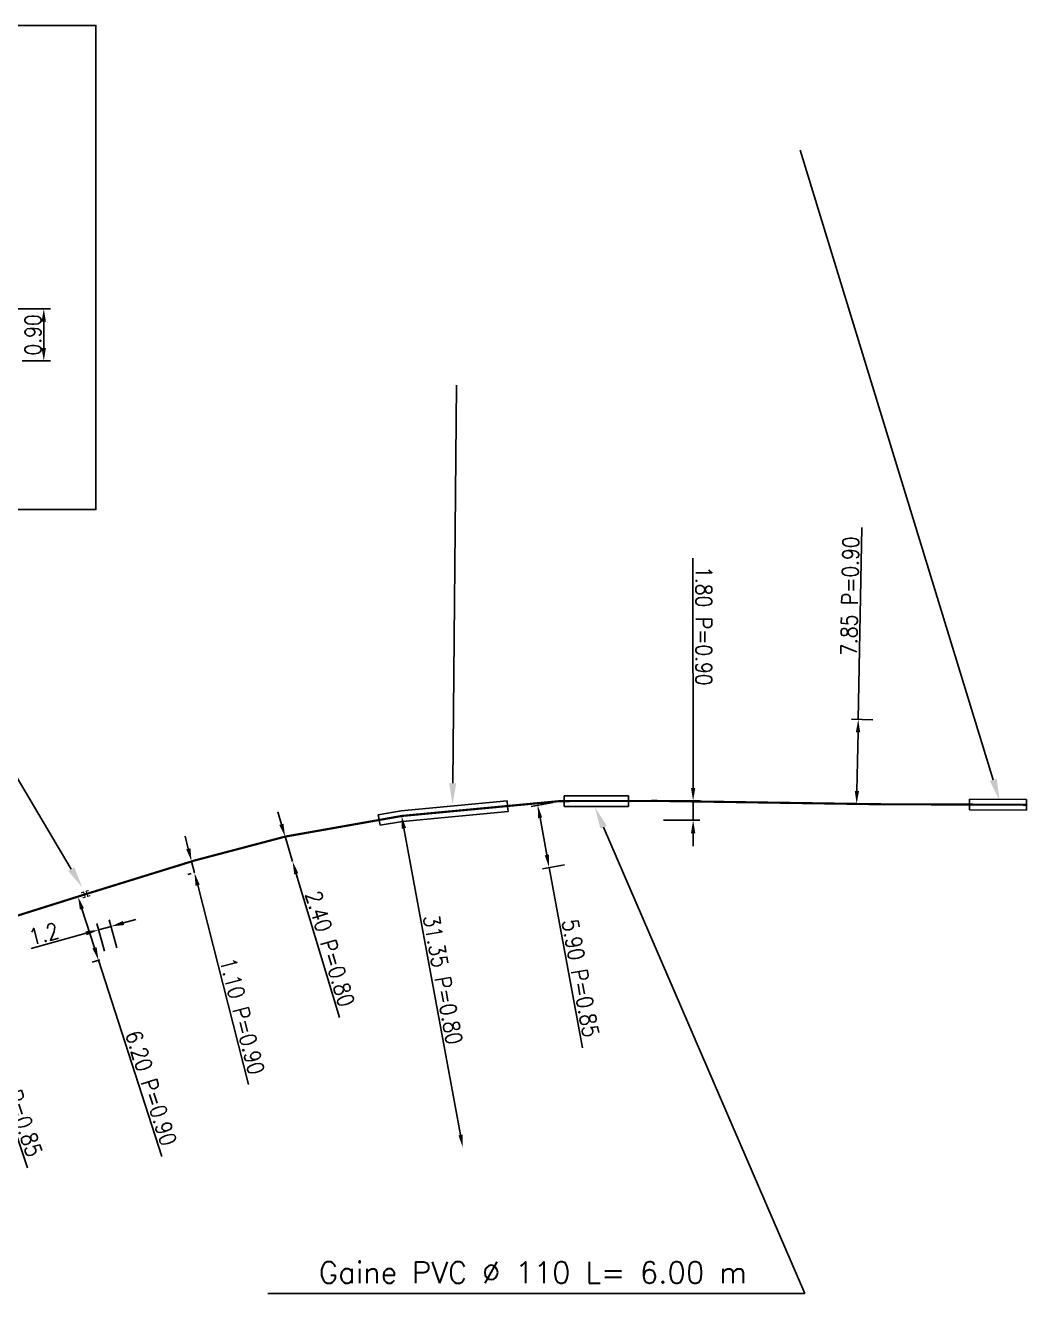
# Model space of a CAD drawing. Header units: millimetres. Extents: x 139000 to 140000, y 124026 to 124498.
# Drawn here: x 139907 to 140000.1, y 124380.3 to 124498.2 of the extents above; entities that cross this region are included whole.
import ezdxf
from ezdxf.enums import TextEntityAlignment as Align

# ---------------------------------------------------------------- set-up
doc = ezdxf.new("R2010")
doc.units = ezdxf.units.MM
doc.layers.get('0').update_dxf_attribs({"linetype": 'CONTINUOUS'})
doc.layers.get('DEFPOINTS').update_dxf_attribs({"linetype": 'CONTINUOUS'})
for name, color, linetype in [('BF05', 7, 'CONTINUOUS'), ('O_100', 6, 'CONTINUOUS'), ('O_400', 7, 'CONTINUOUS')]:
    doc.layers.add(name, color=color, linetype=linetype)
doc.styles.get("Standard").update_dxf_attribs({"font": 'romans.shx', "width": 0.85})
doc.dimstyles.get("Standard").update_dxf_attribs({"dimtxt": 1.5, "dimasz": 1.2, "dimexe": 0.625, "dimexo": 0.625, "dimgap": 0.25, "dimtad": 1, "dimdec": 1, "dimzin": 0, "dimdsep": 46, "dimtxsty": 'Standard', "dimcen": -0.5, "dimadec": 0, "dimazin": 0, "dimtfac": 1, "dimtdec": 1, "dimtmove": 0, "dimatfit": 3, "dimfxl": 0, "dimtolj": 1, "dimtzin": 0, "dimarcsym": 0})

# ---------------------------------------------------------------- blocks, each defined once
blk = doc.blocks.new('*D109')
at = {"layer": 'DEFPOINTS', "color": 0, "linetype": 'Continuous', "transparency": 16777216}
for p in [(139986.34, 124433.64), (139984.21, 124425.83), (139986.2, 124425.79)]:
    blk.add_point(p, dxfattribs=at)
at = {"layer": 'O_100', "color": 0, "linetype": 'Continuous', "lineweight": -2, "transparency": 16777216}
for p, q in [((139984.36, 124433.68), (139984.7, 124451.5)), ((139985.72, 124433.65), (139983.74, 124433.69)), ((139984.24, 124427.03), (139984.34, 124432.48)), ((139985.57, 124425.8), (139983.59, 124425.84))]:
    blk.add_line(p, q, dxfattribs=at)
at = {"layer": 'O_100', "color": 0, "linetype": 'Continuous', "transparency": 16777216}
for points in [[(139984.14, 124432.48), (139984.54, 124432.47), (139984.36, 124433.68)], [(139984.04, 124427.03), (139984.44, 124427.03), (139984.21, 124425.83)]]:
    blk.add_solid(points, dxfattribs=at)
at = {"layer": 'O_100', "color": 0, "linetype": 'Continuous', "transparency": 16777216, "insert": (139983.58, 124445.14), "char_height": 1.5, "attachment_point": 5, "rotation": 88.9247}
blk.add_mtext('\\A1;7.85 P=0.90', dxfattribs=at)
blk = doc.blocks.new('*D110')
at = {"layer": 'DEFPOINTS', "color": 0, "linetype": 'Continuous', "transparency": 16777216}
for p in [(139965.63, 124426.1), (139965.63, 124424.3), (139969.02, 124424.3)]:
    blk.add_point(p, dxfattribs=at)
at = {"layer": 'O_100', "color": 0, "linetype": 'Continuous', "lineweight": -2, "transparency": 16777216}
for p, q in [((139969.02, 124427.3), (139969, 124448.66)), ((139966.25, 124426.1), (139969.64, 124426.1)), ((139969.02, 124424.3), (139969.02, 124426.1)), ((139966.25, 124424.3), (139969.64, 124424.3)), ((139969.02, 124423.1), (139969.02, 124421.9))]:
    blk.add_line(p, q, dxfattribs=at)
at = {"layer": 'O_100', "color": 0, "linetype": 'Continuous', "transparency": 16777216}
for points in [[(139969.22, 124427.3), (139968.82, 124427.3), (139969.02, 124426.1)], [(139969.22, 124423.1), (139968.82, 124423.1), (139969.02, 124424.3)]]:
    blk.add_solid(points, dxfattribs=at)
at = {"layer": 'O_100', "color": 0, "linetype": 'Continuous', "transparency": 16777216, "insert": (139970.01, 124442.37), "char_height": 1.5, "attachment_point": 5, "rotation": 270.0305}
blk.add_mtext('\\A1;1.80 P=0.90', dxfattribs=at)
blk = doc.blocks.new('*D111')
at = {"layer": 'DEFPOINTS', "color": 0, "linetype": 'Continuous', "transparency": 16777216}
for p in [(139931.11, 124422.78), (139931.8, 124420.48), (139931.8, 124420.48)]:
    blk.add_point(p, dxfattribs=at)
at = {"layer": 'O_100', "color": 0, "linetype": 'Continuous', "lineweight": -2, "transparency": 16777216}
for p, q in [((139930.76, 124423.92), (139930.42, 124425.07)), ((139931.11, 124422.78), (139931.8, 124420.48)), ((139932.14, 124419.33), (139936.16, 124405.95))]:
    blk.add_line(p, q, dxfattribs=at)
at = {"layer": 'O_100', "color": 0, "linetype": 'Continuous', "transparency": 16777216}
for points in [[(139930.95, 124423.98), (139930.57, 124423.87), (139931.11, 124422.78)], [(139932.33, 124419.38), (139931.95, 124419.27), (139931.8, 124420.48)]]:
    blk.add_solid(points, dxfattribs=at)
at = {"layer": 'O_100', "color": 0, "linetype": 'Continuous', "transparency": 16777216, "insert": (139935.28, 124412.35), "char_height": 1.5, "attachment_point": 5, "rotation": 286.7077}
blk.add_mtext('\\A1;2.40 P=0.80', dxfattribs=at)
blk = doc.blocks.new('*D112')
at = {"layer": 'DEFPOINTS', "color": 0, "linetype": 'Continuous', "transparency": 16777216}
for p in [(139956.62, 124426.08), (139954.58, 124425.7), (139957.69, 124420.27)]:
    blk.add_point(p, dxfattribs=at)
at = {"layer": 'O_100', "color": 0, "linetype": 'Continuous', "lineweight": -2, "transparency": 16777216}
for p, q in [((139956, 124425.96), (139953.96, 124425.59)), ((139954.79, 124424.52), (139955.43, 124421.08)), ((139957.07, 124420.16), (139955.03, 124419.78)), ((139955.64, 124419.9), (139958.73, 124403.16))]:
    blk.add_line(p, q, dxfattribs=at)
at = {"layer": 'O_100', "color": 0, "linetype": 'Continuous', "transparency": 16777216}
for points in [[(139954.99, 124424.56), (139954.6, 124424.48), (139954.58, 124425.7)], [(139955.62, 124421.11), (139955.23, 124421.04), (139955.64, 124419.9)]]:
    blk.add_solid(points, dxfattribs=at)
at = {"layer": 'O_100', "color": 0, "linetype": 'Continuous', "transparency": 16777216, "insert": (139958.55, 124409.62), "char_height": 1.5, "attachment_point": 5, "rotation": 280.4334}
blk.add_mtext('\\A1;5.90 P=0.85', dxfattribs=at)
blk = doc.blocks.new('*D113')
at = {"layer": 'DEFPOINTS', "color": 0, "linetype": 'Continuous', "transparency": 16777216}
for p in [(139941.92, 124424.73), (139941.92, 124424.73), (139947.62, 124393.87)]:
    blk.add_point(p, dxfattribs=at)
at = {"layer": 'O_100', "color": 0, "linetype": 'Continuous', "lineweight": -2, "transparency": 16777216}
blk.add_line((139947.41, 124395.05), (139942.14, 124423.55), dxfattribs=at)
at = {"layer": 'O_100', "color": 0, "linetype": 'Continuous', "transparency": 16777216}
for points in [[(139942.34, 124423.59), (139941.95, 124423.51), (139941.92, 124424.73)], [(139947.6, 124395.08), (139947.21, 124395.01), (139947.62, 124393.87)]]:
    blk.add_solid(points, dxfattribs=at)
at = {"layer": 'O_100', "color": 0, "linetype": 'Continuous', "transparency": 16777216, "insert": (139945.76, 124409.48), "char_height": 1.5, "attachment_point": 5, "rotation": 280.4663}
blk.add_mtext('\\A1;31.35 P=0.80', dxfattribs=at)
blk = doc.blocks.new('*D114')
at = {"layer": 'DEFPOINTS', "color": 0, "linetype": 'Continuous', "transparency": 16777216}
for p in [(139911.86, 124417.2), (139912.58, 124417.43), (139914.48, 124411.53)]:
    blk.add_point(p, dxfattribs=at)
at = {"layer": 'O_100', "color": 0, "linetype": 'Continuous', "lineweight": -2, "transparency": 16777216}
for p, q in [((139911.98, 124417.24), (139911.27, 124417.01)), ((139912.23, 124416.06), (139913.39, 124412.44)), ((139913.89, 124411.34), (139913.17, 124411.11)), ((139913.76, 124411.3), (139919.64, 124393.05))]:
    blk.add_line(p, q, dxfattribs=at)
at = {"layer": 'O_100', "color": 0, "linetype": 'Continuous', "transparency": 16777216}
for points in [[(139912.42, 124416.12), (139912.04, 124416), (139911.86, 124417.2)], [(139913.59, 124412.5), (139913.2, 124412.38), (139913.76, 124411.3)]]:
    blk.add_solid(points, dxfattribs=at)
at = {"layer": 'O_100', "color": 0, "linetype": 'Continuous', "transparency": 16777216, "insert": (139918.65, 124399.4), "char_height": 1.5, "attachment_point": 5, "rotation": 287.8538}
blk.add_mtext('\\A1;6.20 P=0.90', dxfattribs=at)
blk = doc.blocks.new('*D115')
at = {"layer": 'DEFPOINTS', "color": 0, "linetype": 'Continuous', "transparency": 16777216}
for p in [(139914.93, 124414.43), (139914.48, 124411.53), (139915.64, 124411.85)]:
    blk.add_point(p, dxfattribs=at)
at = {"layer": 'O_100', "color": 0, "linetype": 'Continuous', "lineweight": -2, "transparency": 16777216}
for p, q in [((139914.31, 124412.13), (139913.6, 124414.71)), ((139914.93, 124414.43), (139913.77, 124414.11)), ((139915.47, 124412.45), (139914.76, 124415.03)), ((139916.08, 124414.75), (139917.24, 124415.07)), ((139912.61, 124413.79), (139907.51, 124412.38))]:
    blk.add_line(p, q, dxfattribs=at)
at = {"layer": 'O_100', "color": 0, "linetype": 'Continuous', "transparency": 16777216}
for points in [[(139916.03, 124414.94), (139916.14, 124414.56), (139914.93, 124414.43)], [(139912.56, 124413.98), (139912.66, 124413.6), (139913.77, 124414.11)]]:
    blk.add_solid(points, dxfattribs=at)
at = {"layer": 'O_100', "color": 0, "linetype": 'Continuous', "transparency": 16777216, "insert": (139908.68, 124413.74), "char_height": 1.5, "attachment_point": 5, "rotation": 15.4747}
blk.add_mtext('\\A1;1.2', dxfattribs=at)
blk = doc.blocks.new('*D116')
at = {"layer": 'DEFPOINTS', "color": 0, "linetype": 'Continuous', "transparency": 16777216}
for p in [(139922.41, 124420.48), (139922.73, 124420.57), (139923, 124419.5)]:
    blk.add_point(p, dxfattribs=at)
at = {"layer": 'O_100', "color": 0, "linetype": 'Continuous', "lineweight": -2, "transparency": 16777216}
for p, q in [((139922.11, 124421.65), (139921.81, 124422.81)), ((139922.12, 124420.41), (139921.8, 124420.33)), ((139922.41, 124420.48), (139922.68, 124419.42)), ((139922.39, 124419.35), (139922.08, 124419.26)), ((139922.98, 124418.26), (139927.71, 124399.74))]:
    blk.add_line(p, q, dxfattribs=at)
at = {"layer": 'O_100', "color": 0, "linetype": 'Continuous', "transparency": 16777216}
for points in [[(139922.31, 124421.7), (139921.92, 124421.6), (139922.41, 124420.48)], [(139923.17, 124418.31), (139922.78, 124418.21), (139922.68, 124419.42)]]:
    blk.add_solid(points, dxfattribs=at)
at = {"layer": 'O_100', "color": 0, "linetype": 'Continuous', "transparency": 16777216, "insert": (139927.12, 124406.09), "char_height": 1.5, "attachment_point": 5, "rotation": 284.3369}
blk.add_mtext('\\A1;1.10 P=0.90', dxfattribs=at)
blk = doc.blocks.new('*D117')
at = {"layer": 'DEFPOINTS', "color": 0, "linetype": 'Continuous', "transparency": 16777216}
for p in [(139899.98, 124413.42), (139901.71, 124414.01), (139903.56, 124408.51)]:
    blk.add_point(p, dxfattribs=at)
at = {"layer": 'O_100', "color": 0, "linetype": 'Continuous', "lineweight": -2, "transparency": 16777216}
for p, q in [((139901.12, 124413.81), (139899.39, 124413.22)), ((139900.36, 124412.29), (139901.45, 124409.06)), ((139902.97, 124408.31), (139901.24, 124407.73)), ((139901.83, 124407.93), (139907.18, 124392))]:
    blk.add_line(p, q, dxfattribs=at)
at = {"layer": 'O_100', "color": 0, "linetype": 'Continuous', "transparency": 16777216}
for points in [[(139900.55, 124412.35), (139900.18, 124412.22), (139899.98, 124413.42)], [(139901.64, 124409.13), (139901.26, 124409), (139901.83, 124407.93)]]:
    blk.add_solid(points, dxfattribs=at)
at = {"layer": 'O_100', "color": 0, "linetype": 'Continuous', "transparency": 16777216, "insert": (139906.1, 124398.37), "char_height": 1.5, "attachment_point": 5, "rotation": 288.5781}
blk.add_mtext('\\A1;5.80 P=0.85', dxfattribs=at)
blk = doc.blocks.new('MANCHON')
at = {"linetype": 'ByBlock', "const_width": 0.1, "flags": 128}
for points in [[(-0.38, 0.25), (-0.13, 0.25), (-0.13, -0.25), (-0.38, -0.25)], [(0.36, 0.25), (0.11, 0.25), (0.11, -0.25), (0.36, -0.25)]]:
    blk.add_lwpolyline(points, dxfattribs=at)
at = {"linetype": 'ByBlock'}
blk.add_point((0, 0), dxfattribs=at)
blk = doc.blocks.new('*D98')
at = {"layer": 'BF05', "color": 0, "linetype": 'Continuous', "lineweight": -2, "transparency": 16777216}
for p, q in [((139904.49, 124471.85), (139909.31, 124471.85)), ((139908.68, 124470.65), (139908.68, 124468.2)), ((139906.66, 124467), (139909.31, 124467))]:
    blk.add_line(p, q, dxfattribs=at)
at = {"layer": 'BF05', "color": 0, "linetype": 'Continuous', "transparency": 16777216}
for points in [[(139908.48, 124470.65), (139908.88, 124470.65), (139908.68, 124471.85)], [(139908.48, 124468.2), (139908.88, 124468.2), (139908.68, 124467)]]:
    blk.add_solid(points, dxfattribs=at)
at = {"layer": 'DEFPOINTS', "color": 0, "linetype": 'Continuous', "transparency": 16777216}
for p in [(139903.87, 124471.85), (139906.04, 124467), (139908.68, 124467)]:
    blk.add_point(p, dxfattribs=at)
at = {"layer": 'BF05', "color": 0, "linetype": 'Continuous', "transparency": 16777216, "insert": (139907.68, 124469.42), "char_height": 1.5, "attachment_point": 5, "rotation": 90}
blk.add_mtext('\\A1;0.90', dxfattribs=at)

msp = doc.modelspace()

# ---------------------------------------------------------------- linework, layer by layer
at = {"layer": 'BF05', "linetype": 'Continuous'}
msp.add_lwpolyline([(139782.43, 124498.19), (139782.43, 124453.18), (139913.53, 124453.18), (139913.53, 124498.19)], close=True, dxfattribs=at)
at = {"layer": 'O_100'}
msp.add_line((139911.24, 124419.76), (139895.83, 124445.68), dxfattribs=at)
at = {"layer": 'O_100', "linetype": 'Continuous', "const_width": 0.2, "flags": 128}
msp.add_lwpolyline([(140000, 124425.74), (139986.2, 124425.79), (139965.63, 124426.1), (139956.62, 124426.08), (139941.95, 124424.7), (139931.11, 124422.78), (139922.73, 124420.57), (139912.58, 124417.43), (139901.71, 124414.01)], dxfattribs=at)
at = {"layer": 'O_100'}
msp.add_solid([(139911.52, 124419.93), (139910.95, 124419.59), (139912.26, 124418.04)], dxfattribs=at)
at = {"layer": 'O_400', "linetype": 'Continuous'}
for p, q in [((139996.91, 124428.06), (139978.95, 124486.58)), ((139946.68, 124427.74), (139947.04, 124464.74)), ((139960.69, 124423.66), (139979.4, 124380.3))]:
    msp.add_line(p, q, dxfattribs=at)
at = {"layer": 'O_400', "color": 7, "linetype": 'CONTINUOUS'}
for p, q in [((139941.88, 124425.19), (139951.73, 124426.12)), ((139951.73, 124426.12), (139951.78, 124425.62)), ((139957.02, 124426.58), (139957.02, 124426.08)), ((139957.02, 124426.58), (139963.02, 124426.58)), ((139957.02, 124425.58), (139957.02, 124426.08)), ((139963.02, 124426.58), (139963.02, 124426.08)), ((139963.02, 124425.58), (139963.02, 124426.08)), ((139994.7, 124426.26), (139994.7, 124425.76)), ((139994.7, 124426.26), (140000, 124426.24)), ((140000, 124426.24), (140000, 124425.74)), ((139939.76, 124424.82), (139941.88, 124425.19)), ((139942.01, 124424.2), (139951.82, 124425.12)), ((139951.82, 124425.12), (139951.78, 124425.62)), ((139957.02, 124425.58), (139963.02, 124425.58)), ((139994.69, 124425.26), (139994.7, 124425.76)), ((139994.69, 124425.26), (140000, 124425.24)), ((140000, 124425.24), (140000, 124425.74)), ((139939.76, 124424.82), (139939.85, 124424.33)), ((139939.93, 124423.83), (139939.85, 124424.33)), ((139939.93, 124423.83), (139942.01, 124424.2))]:
    msp.add_line(p, q, dxfattribs=at)
at = {"layer": 'O_400', "linetype": 'Continuous', "flags": 128}
msp.add_lwpolyline([(139979.4, 124380.3), (139929.5, 124380.3)], dxfattribs=at)
at = {"layer": 'O_400', "linetype": 'Continuous'}
for points in [[(139947.01, 124427.74), (139946.35, 124427.75), (139946.66, 124425.74)], [(139997.23, 124428.16), (139996.59, 124427.96), (139997.49, 124426.15)], [(139960.39, 124423.53), (139961, 124423.79), (139959.9, 124425.5)]]:
    msp.add_solid(points, dxfattribs=at)

# ---------------------------------------------------------------- block references
at = {"layer": 'O_100', "rotation": 17.16170194703527}
msp.add_blockref('MANCHON', (139912.58, 124417.43), dxfattribs=at)

# ---------------------------------------------------------------- texts
at = {"layer": 'O_400', "linetype": 'Continuous'}
msp.add_text('Gaine PVC %%C 110 L= 6.00 m', height=2, dxfattribs=at).set_placement((139954.12, 124382.31), align=Align.MIDDLE)

# ---------------------------------------------------------------- dimensions: what is measured, and where the dimension line sits
at = {"layer": 'BF05', "linetype": 'Continuous'}
dim = msp.add_linear_dim(base=(139908.68, 124467), p1=(139903.87, 124471.85), p2=(139906.04, 124467), angle=90, text='0.90', dimstyle='Standard', dxfattribs=at)
dim.commit()
dim.dimension.update_dxf_attribs({"geometry": '*D98', "text_midpoint": (139907.68, 124469.42)})
at = {"layer": 'O_100', "linetype": 'Continuous'}
for base, p1, p2, angle, text, picture, middle in [((139984.21, 124425.83), (139986.34, 124433.64), (139986.2, 124425.79), 268.9247, '7.85 P=0.90', '*D109', (139984.58, 124445.12)), ((139969.02, 124424.3), (139965.63, 124426.1), (139965.63, 124424.3), 270.0305, '1.80 P=0.90', '*D110', (139969.01, 124442.36)), ((139954.58, 124425.7), (139957.69, 124420.27), (139956.62, 124426.08), 100.4334, '5.90 P=0.85', '*D112', (139957.57, 124409.44)), ((139922.41, 124420.48), (139923, 124419.5), (139922.73, 124420.57), 104.3369, '1.10 P=0.90', '*D116', (139926.15, 124405.84)), ((139911.86, 124417.2), (139914.48, 124411.53), (139912.58, 124417.43), 107.8538, '6.20 P=0.90', '*D114', (139917.69, 124399.09)), ((139899.98, 124413.42), (139903.56, 124408.51), (139901.71, 124414.01), 108.5781, '5.80 P=0.85', '*D117', (139905.15, 124398.05))]:
    dim = msp.add_linear_dim(base=base, p1=p1, p2=p2, angle=angle, text=text, dimstyle='Standard', dxfattribs=at)
    dim.commit()
    dim.dimension.update_dxf_attribs({"geometry": picture, "text_midpoint": middle, "dimtype": 161})
for p1, p2, text, picture, middle in [((139931.11, 124422.78), (139931.8, 124420.48), '2.40 P=0.80', '*D111', (139935.28, 124412.35)), ((139947.62, 124393.87), (139941.92, 124424.73), '31.35 P=0.80', '*D113', (139945.76, 124409.48))]:
    dim = msp.add_aligned_dim(p1=p1, p2=p2, distance=0, text=text, dimstyle='Standard', dxfattribs=at)
    dim.commit()
    dim.dimension.update_dxf_attribs({"geometry": picture, "text_midpoint": middle})
dim = msp.add_linear_dim(base=(139914.93, 124414.43), p1=(139914.48, 124411.53), p2=(139915.64, 124411.85), angle=15.4747, dimstyle='Standard', dxfattribs=at)
dim.commit()
dim.dimension.update_dxf_attribs({"geometry": '*D115', "text_midpoint": (139908.95, 124412.78), "dimtype": 161})

doc.saveas('drawing.dxf')
